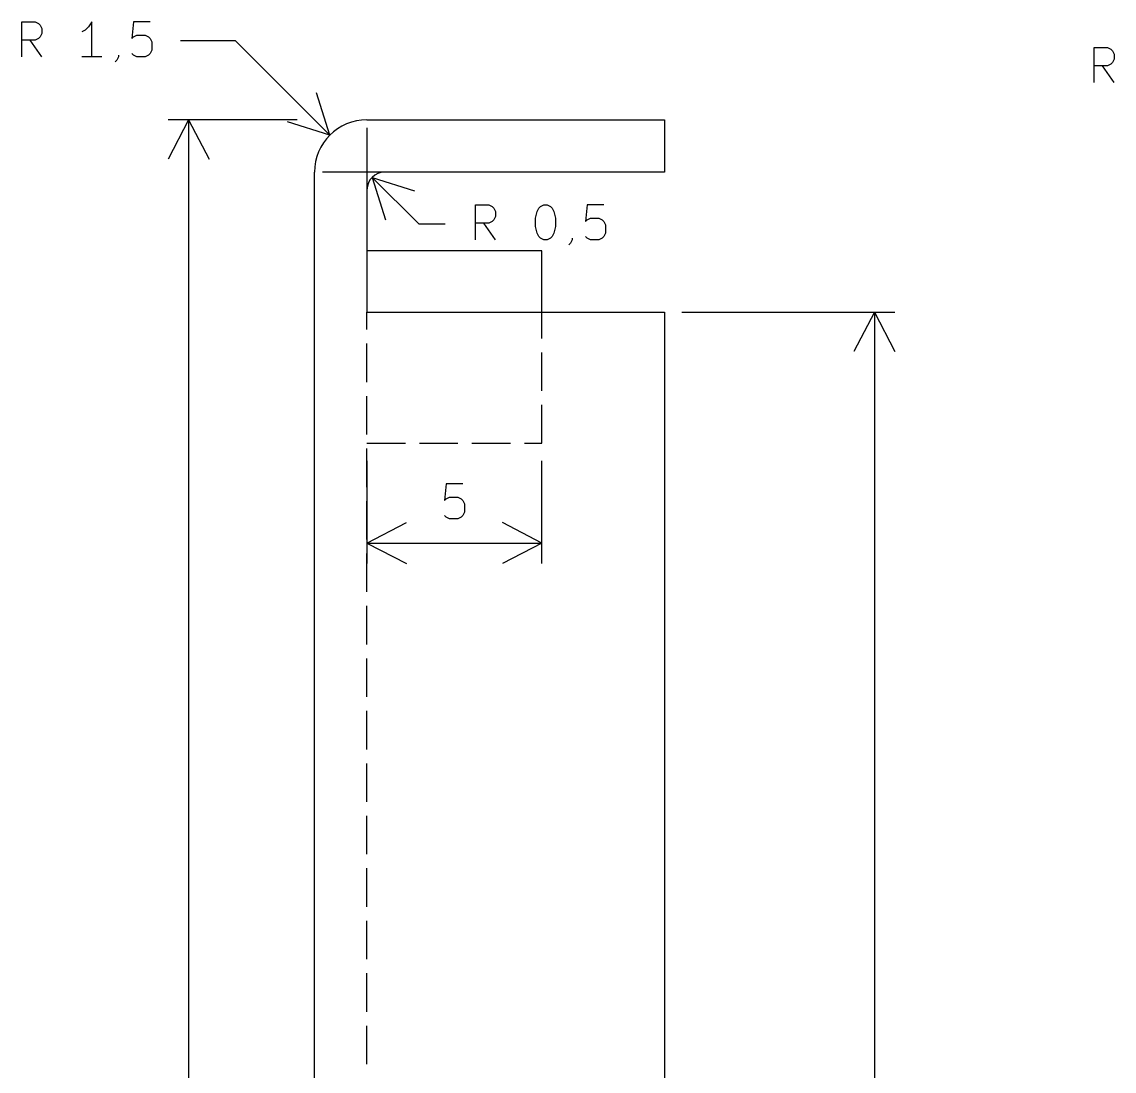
# Model space of a CAD drawing. Extents: x 111 to 500, y -217 to 4.
# Drawn here: x 134.14 to 165.35, y -75.5 to -45.5 of the extents above; entities that cross this region are included whole.
import ezdxf

# ---------------------------------------------------------------- set-up
doc = ezdxf.new("R2010")
doc.units = 0
doc.layers.add('BLACK', color=7, linetype='CONTINUOUS')

msp = doc.modelspace()

# ---------------------------------------------------------------- linework, layer by layer
at = {"layer": 'BLACK', "linetype": 'CONTINUOUS'}
for p, q in [((134.136667, -46.500082), (134.136667, -45.500082)), ((134.136667, -45.500082), (134.517619, -45.500082)), ((134.517619, -45.500082), (134.612857, -45.547701)), ((134.612857, -45.547701), (134.660476, -45.59532)), ((136.136667, -45.500082), (136.041429, -45.642939)), ((136.136667, -46.500082), (136.136667, -45.500082)), ((137.327143, -45.500082), (137.279524, -45.976272)), ((137.803333, -45.500082), (137.327143, -45.500082)), ((134.660476, -45.59532), (134.708095, -45.690558)), ((134.708095, -45.833415), (134.660476, -45.928653)), ((134.708095, -45.690558), (134.708095, -45.833415)), ((135.946191, -45.738177), (135.850953, -45.785796)), ((136.041429, -45.642939), (135.946191, -45.738177)), ((137.327143, -45.928653), (137.422381, -45.881034)), ((137.422381, -45.881034), (137.660476, -45.881034)), ((137.660476, -45.881034), (137.755714, -45.928653)), ((134.517619, -46.023891), (134.136667, -46.023891)), ((134.708095, -46.500082), (134.374762, -46.023891)), ((134.612857, -45.976272), (134.517619, -46.023891)), ((134.660476, -45.928653), (134.612857, -45.976272)), ((137.279524, -45.976272), (137.327143, -45.928653)), ((137.755714, -45.928653), (137.803333, -45.976272)), ((137.803333, -45.976272), (137.850952, -46.07151)), ((137.850952, -46.07151), (137.850952, -46.309605)), ((140.245263, -46.045263), (138.666429, -46.045263)), ((142.93934, -48.73934), (140.245263, -46.045263)), ((136.422381, -46.500082), (135.850953, -46.500082)), ((136.898572, -46.500082), (136.850953, -46.59532)), ((136.898572, -46.452463), (136.898572, -46.500082)), ((137.327143, -46.452463), (137.279524, -46.404843)), ((137.422381, -46.500082), (137.327143, -46.452463)), ((137.660476, -46.500082), (137.422381, -46.500082)), ((137.755714, -46.452463), (137.660476, -46.500082)), ((137.803333, -46.404843), (137.755714, -46.452463)), ((137.850952, -46.309605), (137.803333, -46.404843)), ((164.780952, -47.232315), (164.780952, -46.232315)), ((164.780952, -46.232315), (165.161904, -46.232315)), ((165.161904, -46.232315), (165.257142, -46.279934)), ((165.257142, -46.279934), (165.304761, -46.327553)), ((165.304761, -46.327553), (165.35238, -46.422791)), ((165.35238, -46.422791), (165.35238, -46.565648)), ((136.850953, -46.59532), (136.803334, -46.642939)), ((165.161904, -46.756124), (164.780952, -46.756124)), ((165.35238, -47.232315), (165.019047, -46.756124)), ((165.257142, -46.708505), (165.161904, -46.756124)), ((165.304761, -46.660886), (165.257142, -46.708505)), ((165.35238, -46.565648), (165.304761, -46.660886)), ((142.93934, -48.73934), (142.557444, -47.528119)), ((138.9, -48.3), (138.313579, -49.426504)), ((142, -48.3), (138.31358, -48.3)), ((138.9, -48.3), (138.9, -107.3)), ((138.9, -48.3), (139.486421, -49.426504)), ((142.93934, -48.73934), (141.728119, -48.357444)), ((144, -48.3), (152.5, -48.3)), ((152.5, -48.3), (152.5, -49.8)), ((144, -48.53), (144, -51.07)), ((144, -48.53), (144, -51.07)), ((142.5, -164.8), (142.5, -49.8)), ((145.27, -49.8), (142.73, -49.8)), ((145.27, -49.8), (142.73, -49.8)), ((152.5, -49.8), (144.5, -49.8)), ((144.15, -49.95), (145.479175, -51.279175)), ((144.15, -49.95), (145.361221, -50.331896)), ((144.15, -49.95), (144.531896, -51.161221)), ((144, -50.3), (144, -53.8)), ((147.101765, -51.733994), (147.101765, -50.733994)), ((147.101765, -50.733994), (147.482717, -50.733994)), ((147.482717, -50.733994), (147.577955, -50.781613)), ((147.577955, -50.781613), (147.625574, -50.829232)), ((147.625574, -50.829232), (147.673193, -50.92447)), ((148.86367, -50.92447), (148.911289, -50.829232)), ((148.911289, -50.829232), (148.958908, -50.781613)), ((148.958908, -50.781613), (149.054146, -50.733994)), ((149.054146, -50.733994), (149.149384, -50.733994)), ((149.149384, -50.733994), (149.244622, -50.781613)), ((149.244622, -50.781613), (149.292241, -50.829232)), ((149.292241, -50.829232), (149.33986, -50.92447)), ((150.292241, -50.733994), (150.244622, -51.210184)), ((150.768431, -50.733994), (150.292241, -50.733994)), ((147.625574, -51.162565), (147.577955, -51.210184)), ((147.673193, -51.067327), (147.625574, -51.162565)), ((147.673193, -50.92447), (147.673193, -51.067327)), ((148.816051, -51.114946), (148.86367, -50.92447)), ((148.816051, -51.353041), (148.816051, -51.114946)), ((149.33986, -50.92447), (149.387479, -51.114946)), ((149.387479, -51.114946), (149.387479, -51.353041)), ((150.244622, -51.210184), (150.292241, -51.162565)), ((150.292241, -51.162565), (150.387479, -51.114946)), ((150.387479, -51.114946), (150.625574, -51.114946)), ((150.625574, -51.114946), (150.720812, -51.162565)), ((150.720812, -51.162565), (150.768431, -51.210184)), ((145.479175, -51.279175), (146.23867, -51.279175)), ((147.482717, -51.257803), (147.101765, -51.257803)), ((147.673193, -51.733994), (147.33986, -51.257803)), ((147.577955, -51.210184), (147.482717, -51.257803)), ((148.86367, -51.543517), (148.816051, -51.353041)), ((149.387479, -51.353041), (149.33986, -51.543517)), ((150.768431, -51.210184), (150.81605, -51.305422)), ((150.81605, -51.305422), (150.81605, -51.543517)), ((148.911289, -51.638755), (148.86367, -51.543517)), ((148.958908, -51.686375), (148.911289, -51.638755)), ((149.054146, -51.733994), (148.958908, -51.686375)), ((149.149384, -51.733994), (149.054146, -51.733994)), ((149.244622, -51.686375), (149.149384, -51.733994)), ((149.292241, -51.638755), (149.244622, -51.686375)), ((149.33986, -51.543517), (149.292241, -51.638755)), ((149.86367, -51.733994), (149.816051, -51.829232)), ((149.86367, -51.686375), (149.86367, -51.733994)), ((150.292241, -51.686375), (150.244622, -51.638755)), ((150.387479, -51.733994), (150.292241, -51.686375)), ((150.625574, -51.733994), (150.387479, -51.733994)), ((150.720812, -51.686375), (150.625574, -51.733994)), ((150.768431, -51.638755), (150.720812, -51.686375)), ((150.81605, -51.543517), (150.768431, -51.638755)), ((149, -52.05), (144, -52.05)), ((149, -53.8), (149, -52.05)), ((149.816051, -51.829232), (149.768432, -51.876851)), ((144, -54.3), (144, -53.8)), ((144, -53.8), (152.5, -53.8)), ((149, -54.55), (149, -53.8)), ((152.5, -53.8), (152.5, -160.8)), ((153, -53.8), (159.08642, -53.8)), ((158.5, -53.8), (157.913579, -54.926504)), ((158.5, -53.8), (158.5, -160.8)), ((158.5, -53.8), (159.086421, -54.926504)), ((144, -55.8), (144, -54.7)), ((149, -56.05), (149, -54.95)), ((144, -57.3), (144, -56.2)), ((149, -57.55), (149, -56.45)), ((144, -57.55), (145.1, -57.55)), ((144, -58.8), (144, -57.7)), ((145.5, -57.55), (146.6, -57.55)), ((147, -57.55), (148.1, -57.55)), ((148.5, -57.55), (149, -57.55)), ((144, -58.05), (144, -60.98642)), ((149, -60.98642), (149, -58.05)), ((146.261905, -58.704819), (146.214286, -59.181009)), ((146.738095, -58.704819), (146.261905, -58.704819)), ((144, -60.3), (144, -59.2)), ((146.214286, -59.181009), (146.261905, -59.13339)), ((146.261905, -59.13339), (146.357143, -59.085771)), ((146.357143, -59.085771), (146.595238, -59.085771)), ((146.595238, -59.085771), (146.690476, -59.13339)), ((146.690476, -59.13339), (146.738095, -59.181009)), ((146.738095, -59.181009), (146.785714, -59.276247)), ((146.785714, -59.276247), (146.785714, -59.514342)), ((146.261905, -59.6572), (146.214286, -59.60958)), ((146.738095, -59.60958), (146.690476, -59.6572)), ((146.785714, -59.514342), (146.738095, -59.60958)), ((144, -60.4), (145.126504, -59.813579)), ((146.357143, -59.704819), (146.261905, -59.6572)), ((146.595238, -59.704819), (146.357143, -59.704819)), ((146.690476, -59.6572), (146.595238, -59.704819)), ((149, -60.4), (147.873496, -59.813579)), ((144, -60.4), (149, -60.4)), ((144, -60.4), (145.126504, -60.986421)), ((149, -60.4), (147.873496, -60.986421)), ((144, -61.8), (144, -60.7)), ((144, -63.3), (144, -62.2)), ((144, -64.8), (144, -63.7)), ((144, -66.3), (144, -65.2)), ((144, -67.8), (144, -66.7)), ((144, -69.3), (144, -68.2)), ((144, -70.8), (144, -69.7)), ((144, -72.3), (144, -71.2)), ((144, -73.8), (144, -72.7)), ((144, -75.3), (144, -74.2))]:
    msp.add_line(p, q, dxfattribs=at)
at = {"layer": 'BLACK'}
for centre, radius in [((144, -49.8), 1.5), ((144.5, -50.3), 0.5)]:
    msp.add_arc(centre, radius, 90, 180, dxfattribs=at)

doc.saveas('drawing.dxf')
